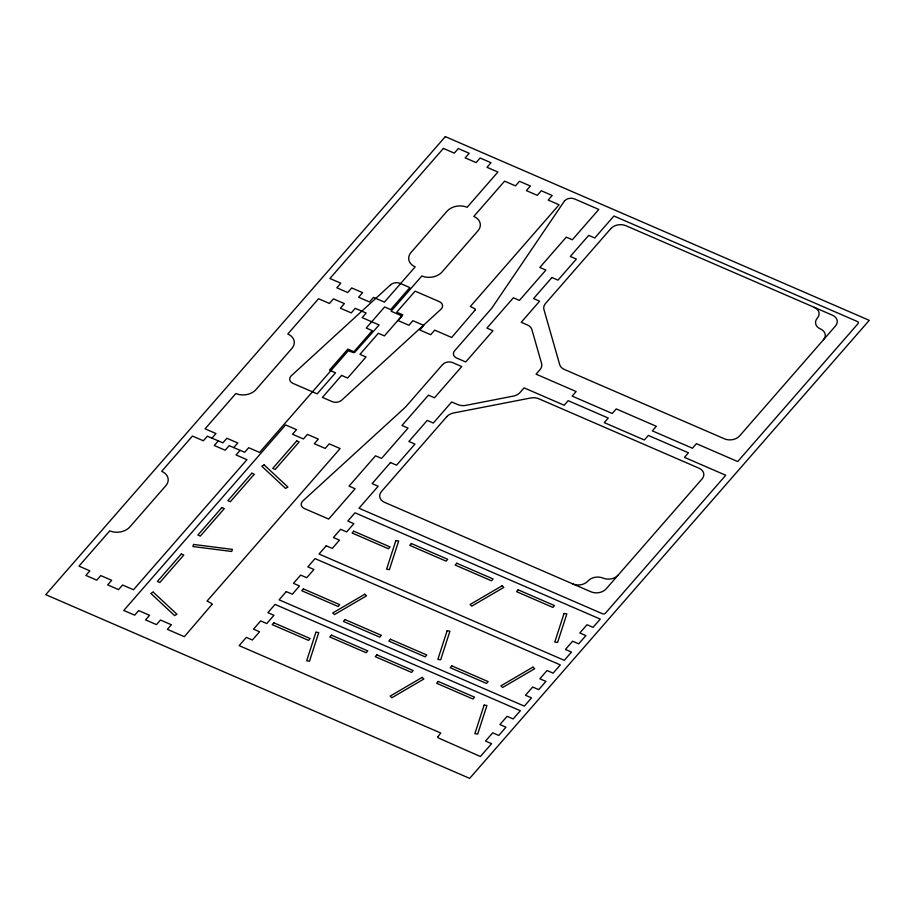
<?xml version="1.0" encoding="UTF-8"?>
<svg xmlns="http://www.w3.org/2000/svg" width="915" height="915" viewBox="0 0 915 915"><rect width="100%" height="100%" fill="white"/><g stroke="black" fill="none" stroke-linecap="round" stroke-linejoin="round"><path stroke-width="1.37" d="M211.983 438.113L215.974 433.538L205.074 428.815L235.841 393.541A14.537 10.511 -5.5 0 0 255.948 389.63L291.908 348.409A14.537 10.511 -5.5 0 0 287.79 333.998L318.557 298.736L329.457 303.46L333.449 298.873L344.349 303.597L340.357 308.183L351.257 312.907L355.249 308.321L366.149 313.044L362.157 317.631L379.119 324.974L354.791 352.309A2.722 1.967 -5.5 0 1 353.362 352.584L348.283 350.754L259.574 452.433L248.674 447.709L244.682 452.285L229.162 445.639L225.159 450.226L214.259 445.502L218.262 440.916M233.783 447.561L237.774 442.986L226.874 438.262L222.883 442.837L207.362 436.192L203.359 440.778L192.459 436.055L161.692 471.317A14.537 10.511 -5.5 0 1 165.809 485.728L129.85 526.949A14.537 10.511 -5.5 0 1 109.743 530.86L78.976 566.133L89.876 570.857L85.884 575.432L96.784 580.156L100.776 575.581L111.676 580.304L107.684 584.879L118.584 589.615L122.576 585.028L133.476 589.752L246.958 459.673L236.059 454.949L240.062 450.363M814.236 307.314A10.911 7.88 -5.5 0 1 817.324 318.123A10.911 7.88 -5.5 0 0 820.412 328.931A10.911 7.88 -5.5 0 1 823.5 339.74M572.882 583.964A10.911 7.88 -5.5 0 0 587.956 581.036A10.911 7.88 -5.5 0 1 603.042 578.097A10.911 7.88 -5.5 0 0 618.117 575.169M211.948 604.472L184.338 636.691L167.376 629.337L171.38 624.762L160.48 620.038L156.476 624.613L145.577 619.89L149.58 615.303L138.68 610.58L134.677 615.166L123.777 610.442L285.606 424.937L296.517 429.661L292.514 434.248L303.414 438.971L307.417 434.385L318.317 439.109L314.314 443.695L325.214 448.419L329.217 443.832L340.117 448.556L207.053 601.086L211.662 603.454A2.722 1.967 -5.5 0 1 211.948 604.472M475.285 309.853L451.667 337.486L434.705 330.132L430.713 334.718L419.813 329.995L423.805 325.408L412.905 320.685L408.913 325.271L398.002 320.536L402.005 315.961L391.105 311.237L421.872 275.964A14.537 10.511 -5.5 0 0 441.979 272.052L477.939 230.832A14.537 10.511 -5.5 0 0 473.821 216.42L504.588 181.159L515.488 185.882L519.48 181.296L530.38 186.019L526.388 190.606L537.288 195.33L541.28 190.755L552.18 195.478L548.188 200.053L559.088 204.777L470.379 306.456L474.988 308.824A2.722 1.967 -5.5 0 1 475.285 309.853M437.988 736.586L437.942 736.85A2.722 1.967 -5.5 0 0 438.239 737.879L480.386 756.511L491.584 743.689L485.522 741.058L492.716 732.824L498.778 735.443L505.961 727.196L499.91 724.577L507.104 716.331L513.155 718.95L520.349 710.715L275.083 604.415L267.889 612.661L273.951 615.28L266.757 623.527L260.695 620.908L253.512 629.143L259.563 631.773L252.368 640.02L246.318 637.389L239.124 645.635L440.79 733.041L437.988 736.586M193.568 544.448L192.893 546.529L231.712 551.471L232.387 549.389L193.568 544.448M315.927 632.219L306.674 660.824L309.499 661.19L318.752 632.574L315.927 632.219M395.852 540.616L386.588 569.221L389.413 569.587L398.677 540.971L395.852 540.616M447.115 630.801L437.85 659.406L440.675 659.772L449.94 631.156L447.115 630.801M484.115 705.11L474.851 733.716L477.676 734.082L486.929 705.465L484.115 705.11M564.029 613.496L554.764 642.113L557.59 642.467L566.854 613.862L564.029 613.496M564.521 200.9L491.938 307.955A7.274 5.261 -5.5 0 1 491.527 308.492L454.583 350.822A7.274 5.261 -5.5 0 0 456.642 358.028L465.735 361.963L492.979 330.727L486.929 328.108L513.384 297.787L519.434 300.406L545.889 270.085L539.827 267.466L566.282 237.145L572.344 239.764L598.799 209.444L574.574 198.944A7.274 5.261 -5.5 0 0 564.521 200.9M445.331 136.621L45.75 594.659L469.67 778.379L869.25 320.341L445.331 136.621M443.398 148.413L329.915 278.492L340.815 283.215L336.823 287.79L347.723 292.514L351.715 287.939L362.615 292.663L358.623 297.238L369.523 301.973L373.514 297.386L384.426 302.11L415.193 266.848A14.537 10.511 -5.5 0 1 411.064 252.437L447.035 211.216A14.537 10.511 -5.5 0 1 467.13 207.305L497.897 172.031L486.997 167.308L491 162.721L480.101 157.998L476.097 162.584L465.197 157.86L469.201 153.274L458.301 148.55L454.298 153.137L443.398 148.413M390.556 284.839L290.867 376.156A7.274 5.261 -5.5 0 0 292.926 383.362L317.15 393.862L335.531 372.794L329.48 370.163L347.86 349.095L353.911 351.726L372.291 330.658L366.24 328.028L384.62 306.96L390.671 309.59L409.851 287.596L400.118 283.375A7.274 5.261 -5.5 0 0 390.556 284.839M181.376 553.975L157.403 581.46L159.828 582.512L183.801 555.028L181.376 553.975M221.876 507.562L197.903 535.035L200.328 536.087L224.301 508.603L221.876 507.562M251.854 473.204L227.869 500.688L230.294 501.74L254.267 474.256L251.854 473.204M341.592 375.413L322.412 397.407L332.145 401.616A7.274 5.261 -5.5 0 0 341.707 400.164L441.396 308.847A7.274 5.261 -5.5 0 0 439.337 301.641L415.113 291.142L396.733 312.209L402.783 314.829L384.403 335.908L378.353 333.277L359.972 354.345L366.023 356.976L347.643 378.044L341.592 375.413M296.712 440.916L272.739 468.4L275.163 469.452L299.136 441.968L296.712 440.916M442.597 364.57L405.665 406.901A7.274 5.261 -5.5 0 1 405.173 407.404L302.385 501.374A7.274 5.261 -5.5 0 0 304.455 508.568L328.679 519.068L355.123 488.747L349.072 486.128L375.527 455.807L381.578 458.426L408.033 428.106L401.971 425.486L428.426 395.166L434.488 397.785L461.732 366.549L452.651 362.615A7.274 5.261 -5.5 0 0 442.597 364.57M390.499 462.544L372.119 483.623L378.181 486.242L359 508.225L602.447 613.736A2.185 1.578 -5.5 0 0 605.467 613.153L725.755 475.262L684.454 457.363L688.435 452.799L648.346 435.426L644.354 439.989L604.266 422.616L608.246 418.052L568.158 400.678L564.178 405.242L524.089 387.869L520.109 392.432A10.911 7.88 -5.5 0 1 513.212 396.138L465.895 405.345A10.911 7.88 -5.5 0 1 457.717 404.567L451.701 401.971L433.321 423.039L427.259 420.408L408.879 441.476L414.941 444.107L396.561 465.175L390.499 462.544M551.939 277.508L533.559 298.576L539.61 301.195L521.23 322.274L527.246 324.871A10.911 7.88 -5.5 0 1 531.912 329.675L541.611 363.587A10.911 7.88 -5.5 0 1 540.033 369.591L536.053 374.155L576.141 391.54L572.161 396.103L612.249 413.477L616.23 408.913L656.318 426.287L652.338 430.851L692.426 448.224L696.407 443.661L737.707 461.56L857.995 323.681A2.185 1.578 -5.5 0 0 857.378 321.52L613.931 216.009L594.75 237.992L588.7 235.372L570.32 256.44L576.37 259.059L557.99 280.127L551.939 277.508M286.269 591.593L279.086 599.828L524.341 706.128L531.535 697.882L525.485 695.263L532.679 687.016L538.729 689.647L545.923 681.4L539.873 678.77L547.056 670.523L553.118 673.154L560.312 664.908L315.046 558.607L307.852 566.854L313.902 569.485L306.719 577.72L300.658 575.1L293.463 583.347L299.525 585.966L292.331 594.212L286.269 591.593M326.232 545.786L319.038 554.033L564.303 660.333L571.498 652.086L565.436 649.456L572.63 641.209L578.692 643.84L585.886 635.593L579.824 632.974L587.018 624.728L593.069 627.347L600.263 619.1L354.997 512.812L347.814 521.058L353.865 523.677L346.671 531.924L340.62 529.293L333.426 537.54L339.476 540.17L332.282 548.417L326.232 545.786M446.76 416.68L381.452 491.538A10.911 7.88 -5.5 0 0 384.54 502.335L591.056 591.833A10.911 7.88 -5.5 0 0 606.13 588.905L702.034 478.98A10.911 7.88 -5.5 0 0 698.934 468.171L538.798 398.768A10.9 7.88 -5.5 0 0 530.62 398.002L453.657 412.974A10.9 7.88 -5.5 0 0 446.76 416.68M610.82 228.624L545.512 303.483A10.9 7.88 -5.5 0 0 543.933 309.487L559.706 364.662A10.9 7.88 -5.5 0 0 564.372 369.454L724.508 438.857A10.911 7.88 -5.5 0 0 739.595 435.929L835.487 325.992A10.911 7.88 -5.5 0 0 832.398 315.195L625.894 225.696A10.911 7.88 -5.5 0 0 610.82 228.624M273.814 622.795L272.213 624.625L308.549 640.374L310.151 638.544L273.814 622.795M303.38 588.905L301.778 590.735L338.115 606.485L339.717 604.655L303.38 588.905M353.728 531.192L352.126 533.022L388.463 548.771L390.065 546.941L353.728 531.192M331.436 635.147L329.835 636.977L366.172 652.727L367.773 650.897L331.436 635.147M345.024 619.569L343.422 621.411L379.759 637.149L381.361 635.319L345.024 619.569M411.35 543.544L409.748 545.374L446.085 561.124L447.687 559.294L411.35 543.544M376.854 654.831L375.253 656.661L411.59 672.411L413.191 670.581L376.854 654.831M390.442 639.265L388.841 641.095L425.178 656.844L426.779 655.003L390.442 639.265M456.768 563.228L455.167 565.058L491.504 580.808L493.105 578.978L456.768 563.228M438.228 681.435L436.638 683.265L472.975 699.014L474.565 697.184L438.228 681.435M451.816 665.857L450.226 667.687L486.551 683.436L488.153 681.606L451.816 665.857M518.153 589.832L516.552 591.662L552.889 607.411L554.49 605.57L518.153 589.832M264.138 464.866L261.804 466.238L285.583 488.416L287.916 487.055L264.138 464.866M153.16 592.074L150.838 593.435L174.616 615.612L176.95 614.251L153.16 592.074M364.765 594.247L332.717 612.981L334.444 614.594L366.492 595.859L364.765 594.247M502.083 585.794L470.036 604.529L471.763 606.142L503.81 587.407L502.083 585.794M422.158 677.397L390.122 696.132L391.849 697.745L423.897 679.01L422.158 677.397M532.942 667.126L500.894 685.861L502.621 687.474L534.669 668.739L532.942 667.126"/></g></svg>
